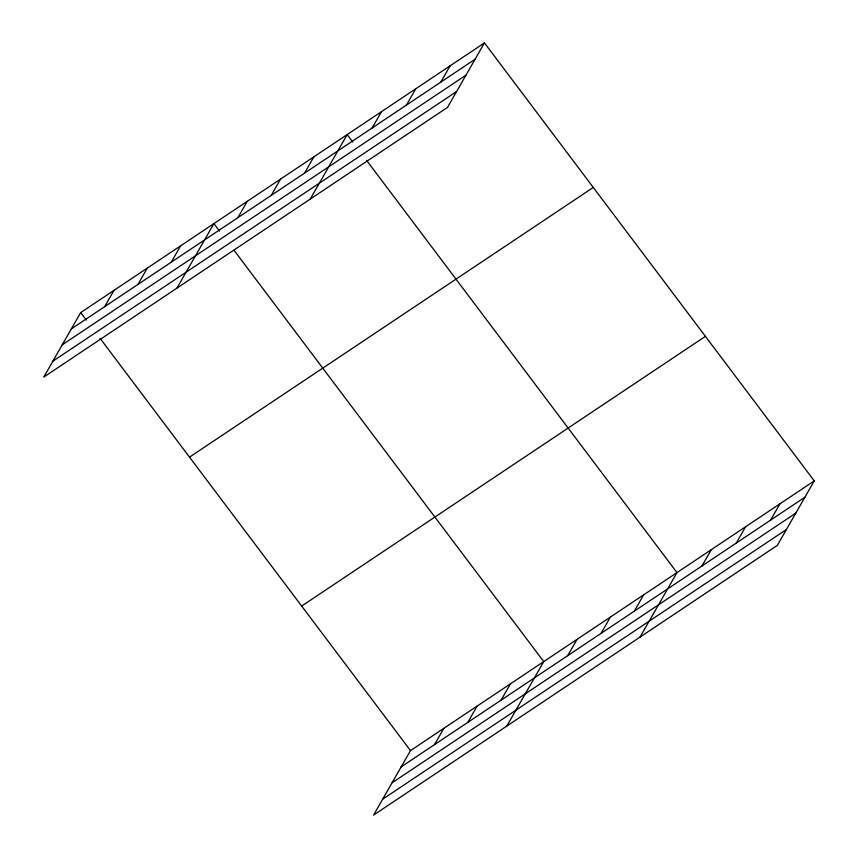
<?xml version="1.0" encoding="UTF-8"?>
<svg xmlns="http://www.w3.org/2000/svg" width="858" height="858" viewBox="0 0 858 858"><rect width="100%" height="100%" fill="white"/><g stroke="black" fill="none" stroke-linecap="round" stroke-linejoin="round"><path stroke-width="1.29" d="M484.438 42.9L80.684 312.602L43.747 377.102L447.501 107.4L484.438 42.9L814.253 480.898L777.316 545.398L373.562 815.1L410.499 750.6L814.253 480.898M104.655 306.66L113.996 290.347M137.966 284.416L147.308 268.104M171.278 262.162L180.62 245.849M176.984 288.095L213.921 223.606L219.573 231.092M237.891 217.664L247.233 201.351M271.203 195.409L280.545 179.097M304.515 173.166L313.856 156.853M310.221 199.099L347.168 134.599L352.81 142.096M372.136 127.981L381.478 111.679M406.456 105.062L415.798 88.749M440.776 82.132L450.118 65.83M434.47 744.669L443.811 728.356M467.782 722.415L477.123 706.102M501.083 700.16L510.424 683.847M506.799 726.093L543.736 661.604L234.084 250.364M567.706 655.662L577.048 639.349M601.018 633.408L610.36 617.095M634.319 611.164L643.672 594.851M640.036 637.097L676.973 572.597L366.516 160.296M701.951 565.99L711.293 549.678M736.271 543.06L745.613 526.748M770.591 520.141L779.933 503.828M71.343 328.914L475.096 59.213M62.237 344.819L465.991 75.118M52.853 361.197L456.606 91.495M189.521 457.142L593.275 187.441M301.662 606.059L705.415 336.357M401.158 766.913L804.911 497.211M392.052 782.818L795.806 513.116M382.668 799.195L786.421 529.493M80.684 312.602L86.326 320.098M100.032 338.299L410.499 750.6"/></g></svg>
